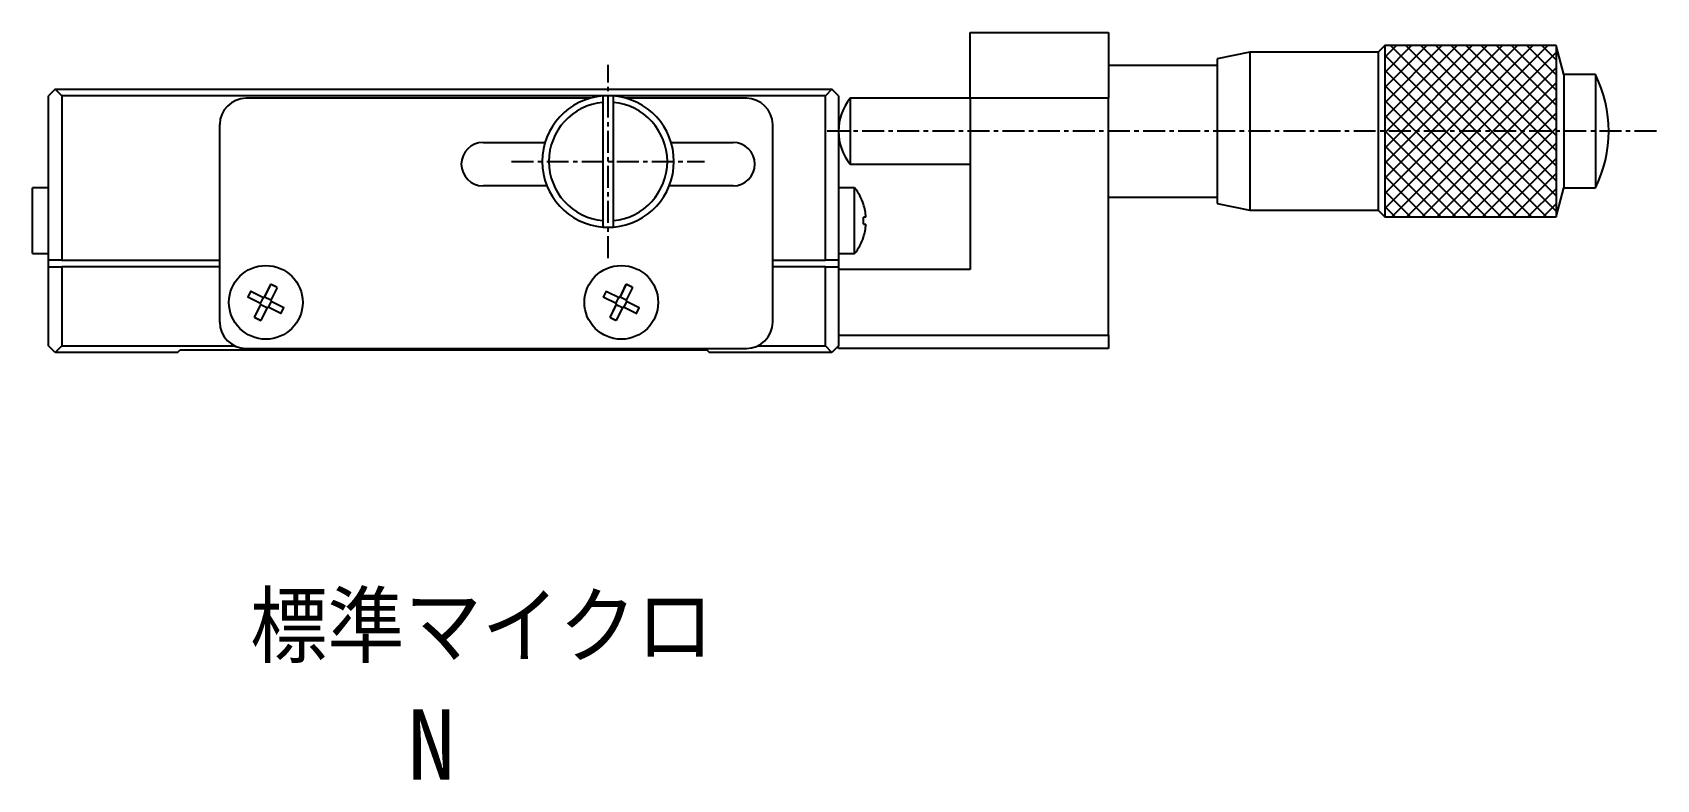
# Model space of a CAD drawing. Extents: x 90 to 467, y 81 to 345.
# Drawn here: x 178.7 to 271.2, y 102.1 to 144.7 of the extents above; entities that cross this region are included whole.
import ezdxf

# ---------------------------------------------------------------- set-up
doc = ezdxf.new("R2010")
doc.units = 0
doc.linetypes.add('CENTER', pattern=[2, 1.25, -0.25, 0.25, -0.25])
doc.layers.get('0').update_dxf_attribs({"linetype": 'CONTINUOUS'})
doc.styles.add('ｽﾀｲﾙ1', font='txt.shx', dxfattribs={"bigfont": 'bigfont.shx'})

msp = doc.modelspace()

# ---------------------------------------------------------------- linework, layer by layer
at = {"color": 7, "linetype": 'CONTINUOUS'}
for p, q in [((232.147, 140.921), (232.147, 144.671)), ((232.147, 144.671), (240.022, 144.671)), ((240.022, 144.671), (240.022, 140.921)), ((248.084, 143.546), (246.209, 143.171)), ((255.397, 143.546), (248.084, 143.546)), ((248.084, 143.546), (248.084, 140.998)), ((255.772, 143.921), (255.397, 143.546)), ((255.397, 143.546), (255.397, 140.998)), ((265.964, 142.271), (265.522, 143.921)), ((265.522, 143.921), (265.522, 141.161)), ((246.209, 142.796), (240.022, 142.796)), ((246.209, 143.171), (246.209, 140.835)), ((267.772, 142.271), (265.964, 142.271)), ((265.964, 142.271), (265.964, 140.445)), ((267.772, 142.271), (267.772, 140.445)), ((180.022, 141.446), (179.647, 141.071)), ((179.647, 134.715), (179.647, 141.071)), ((180.022, 141.446), (224.272, 141.446)), ((180.397, 141.071), (180.022, 141.446)), ((211.522, 141.071), (180.397, 141.071)), ((180.397, 141.071), (180.397, 131.696)), ((210.472, 140.921), (190.897, 140.921)), ((211.222, 141.059), (211.222, 140.683)), ((211.222, 140.683), (211.222, 133.959)), ((223.897, 141.071), (211.522, 141.071)), ((211.822, 140.683), (211.822, 141.059)), ((211.822, 133.959), (211.822, 140.683)), ((219.397, 140.921), (212.572, 140.921)), ((224.272, 141.446), (223.897, 141.071)), ((223.897, 131.696), (223.897, 141.071)), ((224.647, 141.071), (224.272, 141.446)), ((224.647, 141.071), (224.647, 134.715)), ((232.147, 140.921), (225.305, 140.921)), ((225.305, 140.921), (225.305, 139.859)), ((240.022, 140.921), (232.147, 140.921)), ((232.147, 140.921), (232.147, 131.171)), ((240.022, 127.421), (240.022, 140.921)), ((246.209, 140.835), (246.209, 134.921)), ((248.084, 140.998), (248.084, 134.546)), ((255.397, 140.998), (255.397, 134.546)), ((255.772, 141.161), (255.772, 134.171)), ((225.305, 139.859), (225.305, 137.171)), ((265.964, 140.445), (265.964, 135.821)), ((267.772, 140.445), (267.772, 135.821)), ((189.397, 128.171), (189.397, 139.421)), ((220.897, 128.171), (220.897, 139.421)), ((204.397, 138.409), (207.933, 138.409)), ((215.111, 138.409), (218.647, 138.409)), ((225.305, 137.171), (232.147, 137.171)), ((178.73, 132.071), (178.73, 135.821)), ((179.647, 135.821), (178.73, 135.821)), ((179.647, 135.821), (178.73, 135.821)), ((208.038, 135.934), (204.397, 135.934)), ((218.647, 135.934), (215.006, 135.934)), ((225.564, 135.821), (224.647, 135.821)), ((225.564, 135.821), (224.647, 135.821)), ((225.564, 132.071), (225.564, 135.821)), ((240.022, 135.296), (246.209, 135.296)), ((265.522, 134.171), (265.964, 135.821)), ((265.964, 135.821), (267.772, 135.821)), ((179.647, 133.177), (179.647, 134.715)), ((224.647, 134.715), (224.647, 133.177)), ((226.071, 134.885), (226.065, 134.882)), ((246.209, 134.921), (248.084, 134.546)), ((248.084, 134.546), (255.397, 134.546)), ((255.397, 134.546), (255.772, 134.171)), ((211.222, 133.959), (211.222, 133.583)), ((211.822, 133.583), (211.822, 133.959)), ((226.209, 134.141), (226.065, 134.141)), ((226.065, 133.751), (226.209, 133.751)), ((179.647, 131.696), (179.647, 133.177)), ((224.647, 133.177), (224.647, 131.696)), ((226.065, 133.01), (226.071, 133.007)), ((178.73, 132.071), (179.647, 132.071)), ((178.73, 132.071), (179.647, 132.071)), ((180.397, 131.696), (179.647, 131.696)), ((179.647, 131.321), (179.647, 131.696)), ((180.397, 131.696), (189.397, 131.696)), ((220.897, 131.696), (223.897, 131.696)), ((224.647, 131.696), (223.897, 131.696)), ((224.647, 132.071), (225.564, 132.071)), ((224.647, 132.071), (225.564, 132.071)), ((224.647, 131.696), (224.647, 131.321)), ((179.647, 126.821), (179.647, 131.321)), ((179.647, 131.321), (180.397, 131.321)), ((189.397, 131.321), (180.397, 131.321)), ((180.397, 131.321), (180.397, 126.821)), ((223.897, 131.321), (220.897, 131.321)), ((223.897, 131.321), (224.647, 131.321)), ((223.897, 126.821), (223.897, 131.321)), ((224.647, 131.321), (224.647, 126.821)), ((232.147, 131.171), (224.647, 131.171)), ((191.761, 129.207), (190.994, 129.584)), ((191.166, 129.934), (191.933, 129.557)), ((191.714, 129.23), (191.886, 129.58)), ((191.933, 129.557), (192.31, 130.324)), ((191.933, 129.557), (191.956, 129.604)), ((192.31, 130.324), (191.956, 129.604)), ((191.956, 129.604), (192.306, 129.432)), ((192.66, 130.152), (192.283, 129.385)), ((212.011, 129.207), (211.244, 129.584)), ((211.416, 129.934), (212.183, 129.557)), ((211.964, 129.23), (212.136, 129.58)), ((212.183, 129.557), (212.56, 130.324)), ((212.183, 129.557), (212.206, 129.604)), ((212.56, 130.324), (212.206, 129.604)), ((212.206, 129.604), (212.556, 129.432)), ((212.91, 130.152), (212.533, 129.385)), ((191.384, 128.441), (191.761, 129.207)), ((191.384, 128.441), (191.738, 129.16)), ((192.111, 129.035), (191.734, 128.268)), ((191.738, 129.16), (191.761, 129.207)), ((192.088, 128.988), (191.738, 129.16)), ((192.877, 128.658), (192.111, 129.035)), ((192.33, 129.362), (192.158, 129.012)), ((192.283, 129.385), (193.05, 129.008)), ((211.634, 128.441), (212.011, 129.207)), ((211.634, 128.441), (211.988, 129.16)), ((212.361, 129.035), (211.984, 128.268)), ((211.988, 129.16), (212.011, 129.207)), ((212.338, 128.988), (211.988, 129.16)), ((213.127, 128.658), (212.361, 129.035)), ((212.58, 129.362), (212.408, 129.012)), ((212.533, 129.385), (213.3, 129.008)), ((180.022, 126.446), (179.647, 126.821)), ((180.397, 126.821), (180.022, 126.446)), ((180.397, 126.821), (190.243, 126.821)), ((220.051, 126.821), (223.897, 126.821)), ((224.272, 126.446), (223.897, 126.821)), ((224.647, 126.821), (224.272, 126.446)), ((224.647, 127.421), (240.022, 127.421)), ((224.647, 126.671), (224.647, 126.821)), ((240.022, 127.421), (240.022, 126.671)), ((186.997, 126.446), (180.022, 126.446)), ((186.997, 126.446), (187.147, 126.596)), ((187.147, 126.596), (217.147, 126.596)), ((190.897, 126.671), (219.397, 126.671)), ((217.147, 126.596), (217.297, 126.446)), ((224.272, 126.446), (217.297, 126.446)), ((240.022, 126.671), (224.647, 126.671))]:
    msp.add_line(p, q, dxfattribs=at)
at = {"color": 3, "linetype": 'CONTINUOUS'}
for p, q in [((265.522, 143.921), (255.772, 143.921)), ((255.772, 143.921), (255.772, 141.161)), ((255.772, 143.257), (256.436, 143.921)), ((255.772, 142.395), (257.298, 143.921)), ((255.772, 141.533), (258.159, 143.921)), ((255.772, 140.672), (259.021, 143.921)), ((255.772, 139.81), (259.883, 143.921)), ((255.772, 138.948), (260.745, 143.921)), ((255.772, 138.086), (261.607, 143.921)), ((255.772, 137.225), (262.468, 143.921)), ((255.772, 136.363), (263.33, 143.921)), ((255.772, 135.501), (264.192, 143.921)), ((255.772, 134.639), (265.054, 143.921)), ((265.522, 134.494), (256.095, 143.921)), ((256.166, 134.171), (265.522, 143.527)), ((265.522, 135.356), (256.957, 143.921)), ((265.522, 136.218), (257.819, 143.921)), ((265.522, 137.079), (258.68, 143.921)), ((265.522, 137.941), (259.542, 143.921)), ((265.522, 138.803), (260.404, 143.921)), ((265.522, 139.665), (261.266, 143.921)), ((265.522, 140.527), (262.127, 143.921)), ((265.522, 141.388), (262.989, 143.921)), ((265.522, 142.25), (263.851, 143.921)), ((265.522, 143.112), (264.713, 143.921)), ((264.983, 134.171), (255.772, 143.382)), ((264.121, 134.171), (255.772, 142.521)), ((257.027, 134.171), (265.522, 142.666)), ((263.26, 134.171), (255.772, 141.659)), ((257.889, 134.171), (265.522, 141.804)), ((262.398, 134.171), (255.772, 140.797)), ((258.751, 134.171), (265.522, 140.942)), ((265.522, 141.161), (265.522, 134.171)), ((261.536, 134.171), (255.772, 139.935)), ((259.613, 134.171), (265.522, 140.08)), ((260.674, 134.171), (255.772, 139.073)), ((260.474, 134.171), (265.522, 139.218)), ((259.812, 134.171), (255.772, 138.212)), ((261.336, 134.171), (265.522, 138.357)), ((258.951, 134.171), (255.772, 137.35)), ((262.198, 134.171), (265.522, 137.495)), ((258.089, 134.171), (255.772, 136.488)), ((263.06, 134.171), (265.522, 136.633)), ((257.227, 134.171), (255.772, 135.626)), ((263.922, 134.171), (265.522, 135.771)), ((256.365, 134.171), (255.772, 134.764)), ((255.772, 134.171), (265.522, 134.171)), ((264.783, 134.171), (265.522, 134.91))]:
    msp.add_line(p, q, dxfattribs=at)
at = {"color": 1, "linetype": 'CENTER'}
for p, q in [((211.522, 131.821), (211.522, 142.821)), ((271.247, 139.046), (223.797, 139.046)), ((206.022, 137.321), (217.022, 137.321))]:
    msp.add_line(p, q, dxfattribs=at)
at = {"color": 7, "linetype": 'CONTINUOUS'}
for points in [[(226.065, 133.751, 0), (226.066, 133.754, 0), (226.066, 133.757, 0), (226.066, 133.76, 0), (226.066, 133.763, 0), (226.066, 133.766, 0), (226.066, 133.769, 0), (226.067, 133.772, 0), (226.067, 133.775, 0), (226.067, 133.778, 0), (226.067, 133.781, 0), (226.067, 133.785, 0), (226.067, 133.788, 0), (226.067, 133.791, 0), (226.068, 133.794, 0), (226.068, 133.797, 0), (226.068, 133.8, 0), (226.068, 133.803, 0), (226.068, 133.806, 0), (226.068, 133.809, 0), (226.068, 133.812, 0), (226.069, 133.815, 0), (226.069, 133.818, 0), (226.069, 133.821, 0), (226.069, 133.824, 0), (226.069, 133.827, 0), (226.069, 133.83, 0), (226.069, 133.833, 0), (226.069, 133.836, 0), (226.069, 133.839, 0), (226.07, 133.842, 0), (226.07, 133.845, 0), (226.07, 133.849, 0), (226.07, 133.852, 0), (226.07, 133.855, 0), (226.07, 133.858, 0), (226.07, 133.861, 0), (226.07, 133.864, 0), (226.07, 133.867, 0), (226.07, 133.87, 0), (226.07, 133.873, 0), (226.07, 133.876, 0), (226.07, 133.879, 0), (226.071, 133.882, 0), (226.071, 133.885, 0), (226.071, 133.888, 0), (226.071, 133.891, 0), (226.071, 133.894, 0), (226.071, 133.897, 0), (226.071, 133.9, 0), (226.071, 133.903, 0), (226.071, 133.906, 0), (226.071, 133.909, 0), (226.071, 133.913, 0), (226.071, 133.916, 0), (226.071, 133.919, 0), (226.071, 133.922, 0), (226.071, 133.925, 0), (226.071, 133.928, 0), (226.071, 133.931, 0), (226.071, 133.934, 0), (226.071, 133.937, 0), (226.071, 133.94, 0), (226.071, 133.943, 0), (226.071, 133.946, 0), (226.071, 133.949, 0), (226.071, 133.952, 0), (226.071, 133.955, 0), (226.071, 133.958, 0), (226.071, 133.961, 0), (226.071, 133.964, 0), (226.071, 133.967, 0), (226.071, 133.97, 0), (226.071, 133.974, 0), (226.071, 133.977, 0), (226.071, 133.98, 0), (226.071, 133.983, 0), (226.071, 133.986, 0), (226.071, 133.989, 0), (226.071, 133.992, 0), (226.071, 133.995, 0), (226.071, 133.998, 0), (226.071, 134.001, 0), (226.071, 134.004, 0), (226.071, 134.007, 0), (226.071, 134.01, 0), (226.07, 134.013, 0), (226.07, 134.016, 0), (226.07, 134.019, 0), (226.07, 134.022, 0), (226.07, 134.025, 0), (226.07, 134.028, 0), (226.07, 134.031, 0), (226.07, 134.034, 0), (226.07, 134.038, 0), (226.07, 134.041, 0), (226.07, 134.044, 0), (226.07, 134.047, 0), (226.07, 134.05, 0), (226.069, 134.053, 0), (226.069, 134.056, 0), (226.069, 134.059, 0), (226.069, 134.062, 0), (226.069, 134.065, 0), (226.069, 134.068, 0), (226.069, 134.071, 0), (226.069, 134.074, 0), (226.069, 134.077, 0), (226.068, 134.08, 0), (226.068, 134.083, 0), (226.068, 134.086, 0), (226.068, 134.089, 0), (226.068, 134.092, 0), (226.068, 134.095, 0), (226.068, 134.098, 0), (226.067, 134.101, 0), (226.067, 134.105, 0), (226.067, 134.108, 0), (226.067, 134.111, 0), (226.067, 134.114, 0), (226.067, 134.117, 0), (226.067, 134.12, 0), (226.066, 134.123, 0), (226.066, 134.126, 0), (226.066, 134.129, 0), (226.066, 134.132, 0), (226.066, 134.135, 0), (226.066, 134.138, 0), (226.065, 134.141, 0)], [(191.166, 129.934, 0), (191.165, 129.932, 0), (191.164, 129.929, 0), (191.162, 129.926, 0), (191.161, 129.923, 0), (191.159, 129.921, 0), (191.158, 129.918, 0), (191.157, 129.915, 0), (191.155, 129.913, 0), (191.154, 129.91, 0), (191.152, 129.907, 0), (191.151, 129.904, 0), (191.15, 129.902, 0), (191.148, 129.899, 0), (191.147, 129.896, 0), (191.145, 129.894, 0), (191.144, 129.891, 0), (191.143, 129.888, 0), (191.141, 129.886, 0), (191.14, 129.883, 0), (191.138, 129.88, 0), (191.137, 129.877, 0), (191.136, 129.875, 0), (191.134, 129.872, 0), (191.133, 129.869, 0), (191.131, 129.867, 0), (191.13, 129.864, 0), (191.129, 129.861, 0), (191.127, 129.858, 0), (191.126, 129.856, 0), (191.125, 129.853, 0), (191.123, 129.85, 0), (191.122, 129.848, 0), (191.12, 129.845, 0), (191.119, 129.842, 0), (191.118, 129.839, 0), (191.116, 129.837, 0), (191.115, 129.834, 0), (191.114, 129.831, 0), (191.112, 129.828, 0), (191.111, 129.826, 0), (191.109, 129.823, 0), (191.108, 129.82, 0), (191.107, 129.818, 0), (191.105, 129.815, 0), (191.104, 129.812, 0), (191.103, 129.809, 0), (191.101, 129.807, 0), (191.1, 129.804, 0), (191.099, 129.801, 0), (191.097, 129.799, 0), (191.096, 129.796, 0), (191.094, 129.793, 0), (191.093, 129.79, 0), (191.092, 129.788, 0), (191.09, 129.785, 0), (191.089, 129.782, 0), (191.088, 129.779, 0), (191.086, 129.777, 0), (191.085, 129.774, 0), (191.084, 129.771, 0), (191.082, 129.768, 0), (191.081, 129.766, 0), (191.08, 129.763, 0), (191.078, 129.76, 0), (191.077, 129.758, 0), (191.076, 129.755, 0), (191.074, 129.752, 0), (191.073, 129.749, 0), (191.072, 129.747, 0), (191.07, 129.744, 0), (191.069, 129.741, 0), (191.068, 129.738, 0), (191.066, 129.736, 0), (191.065, 129.733, 0), (191.064, 129.73, 0), (191.062, 129.727, 0), (191.061, 129.725, 0), (191.06, 129.722, 0), (191.058, 129.719, 0), (191.057, 129.716, 0), (191.056, 129.714, 0), (191.054, 129.711, 0), (191.053, 129.708, 0), (191.052, 129.705, 0), (191.05, 129.703, 0), (191.049, 129.7, 0), (191.048, 129.697, 0), (191.046, 129.694, 0), (191.045, 129.692, 0), (191.044, 129.689, 0), (191.042, 129.686, 0), (191.041, 129.683, 0), (191.04, 129.681, 0), (191.038, 129.678, 0), (191.037, 129.675, 0), (191.036, 129.672, 0), (191.034, 129.67, 0), (191.033, 129.667, 0), (191.032, 129.664, 0), (191.03, 129.661, 0), (191.029, 129.659, 0), (191.028, 129.656, 0), (191.027, 129.653, 0), (191.025, 129.65, 0), (191.024, 129.648, 0), (191.023, 129.645, 0), (191.021, 129.642, 0), (191.02, 129.639, 0), (191.019, 129.637, 0), (191.017, 129.634, 0), (191.016, 129.631, 0), (191.015, 129.628, 0), (191.014, 129.626, 0), (191.012, 129.623, 0), (191.011, 129.62, 0), (191.01, 129.617, 0), (191.008, 129.615, 0), (191.007, 129.612, 0), (191.006, 129.609, 0), (191.004, 129.606, 0), (191.003, 129.604, 0), (191.002, 129.601, 0), (191.001, 129.598, 0), (190.999, 129.595, 0), (190.998, 129.593, 0), (190.997, 129.59, 0), (190.996, 129.587, 0), (190.994, 129.584, 0)], [(192.66, 130.152, 0), (192.657, 130.153, 0), (192.655, 130.154, 0), (192.652, 130.156, 0), (192.649, 130.157, 0), (192.647, 130.159, 0), (192.644, 130.16, 0), (192.641, 130.161, 0), (192.638, 130.163, 0), (192.636, 130.164, 0), (192.633, 130.166, 0), (192.63, 130.167, 0), (192.628, 130.168, 0), (192.625, 130.17, 0), (192.622, 130.171, 0), (192.619, 130.173, 0), (192.617, 130.174, 0), (192.614, 130.175, 0), (192.611, 130.177, 0), (192.609, 130.178, 0), (192.606, 130.18, 0), (192.603, 130.181, 0), (192.601, 130.182, 0), (192.598, 130.184, 0), (192.595, 130.185, 0), (192.592, 130.186, 0), (192.59, 130.188, 0), (192.587, 130.189, 0), (192.584, 130.191, 0), (192.582, 130.192, 0), (192.579, 130.193, 0), (192.576, 130.195, 0), (192.573, 130.196, 0), (192.571, 130.197, 0), (192.568, 130.199, 0), (192.565, 130.2, 0), (192.562, 130.202, 0), (192.56, 130.203, 0), (192.557, 130.204, 0), (192.554, 130.206, 0), (192.552, 130.207, 0), (192.549, 130.208, 0), (192.546, 130.21, 0), (192.543, 130.211, 0), (192.541, 130.213, 0), (192.538, 130.214, 0), (192.535, 130.215, 0), (192.533, 130.217, 0), (192.53, 130.218, 0), (192.527, 130.219, 0), (192.524, 130.221, 0), (192.522, 130.222, 0), (192.519, 130.223, 0), (192.516, 130.225, 0), (192.513, 130.226, 0), (192.511, 130.228, 0), (192.508, 130.229, 0), (192.505, 130.23, 0), (192.502, 130.232, 0), (192.5, 130.233, 0), (192.497, 130.234, 0), (192.494, 130.236, 0), (192.492, 130.237, 0), (192.489, 130.238, 0), (192.486, 130.24, 0), (192.483, 130.241, 0), (192.481, 130.242, 0), (192.478, 130.244, 0), (192.475, 130.245, 0), (192.472, 130.246, 0), (192.47, 130.248, 0), (192.467, 130.249, 0), (192.464, 130.25, 0), (192.461, 130.252, 0), (192.459, 130.253, 0), (192.456, 130.254, 0), (192.453, 130.256, 0), (192.45, 130.257, 0), (192.448, 130.258, 0), (192.445, 130.26, 0), (192.442, 130.261, 0), (192.44, 130.262, 0), (192.437, 130.264, 0), (192.434, 130.265, 0), (192.431, 130.266, 0), (192.429, 130.268, 0), (192.426, 130.269, 0), (192.423, 130.27, 0), (192.42, 130.272, 0), (192.418, 130.273, 0), (192.415, 130.274, 0), (192.412, 130.276, 0), (192.409, 130.277, 0), (192.407, 130.278, 0), (192.404, 130.28, 0), (192.401, 130.281, 0), (192.398, 130.282, 0), (192.396, 130.284, 0), (192.393, 130.285, 0), (192.39, 130.286, 0), (192.387, 130.287, 0), (192.385, 130.289, 0), (192.382, 130.29, 0), (192.379, 130.291, 0), (192.376, 130.293, 0), (192.374, 130.294, 0), (192.371, 130.295, 0), (192.368, 130.297, 0), (192.365, 130.298, 0), (192.363, 130.299, 0), (192.36, 130.301, 0), (192.357, 130.302, 0), (192.354, 130.303, 0), (192.352, 130.304, 0), (192.349, 130.306, 0), (192.346, 130.307, 0), (192.343, 130.308, 0), (192.34, 130.31, 0), (192.338, 130.311, 0), (192.335, 130.312, 0), (192.332, 130.313, 0), (192.329, 130.315, 0), (192.327, 130.316, 0), (192.324, 130.317, 0), (192.321, 130.319, 0), (192.318, 130.32, 0), (192.316, 130.321, 0), (192.313, 130.322, 0), (192.31, 130.324, 0)], [(211.416, 129.934, 0), (211.415, 129.932, 0), (211.414, 129.929, 0), (211.412, 129.926, 0), (211.411, 129.923, 0), (211.409, 129.921, 0), (211.408, 129.918, 0), (211.407, 129.915, 0), (211.405, 129.913, 0), (211.404, 129.91, 0), (211.402, 129.907, 0), (211.401, 129.904, 0), (211.4, 129.902, 0), (211.398, 129.899, 0), (211.397, 129.896, 0), (211.395, 129.894, 0), (211.394, 129.891, 0), (211.393, 129.888, 0), (211.391, 129.886, 0), (211.39, 129.883, 0), (211.388, 129.88, 0), (211.387, 129.877, 0), (211.386, 129.875, 0), (211.384, 129.872, 0), (211.383, 129.869, 0), (211.381, 129.867, 0), (211.38, 129.864, 0), (211.379, 129.861, 0), (211.377, 129.858, 0), (211.376, 129.856, 0), (211.375, 129.853, 0), (211.373, 129.85, 0), (211.372, 129.848, 0), (211.37, 129.845, 0), (211.369, 129.842, 0), (211.368, 129.839, 0), (211.366, 129.837, 0), (211.365, 129.834, 0), (211.364, 129.831, 0), (211.362, 129.828, 0), (211.361, 129.826, 0), (211.359, 129.823, 0), (211.358, 129.82, 0), (211.357, 129.818, 0), (211.355, 129.815, 0), (211.354, 129.812, 0), (211.353, 129.809, 0), (211.351, 129.807, 0), (211.35, 129.804, 0), (211.349, 129.801, 0), (211.347, 129.799, 0), (211.346, 129.796, 0), (211.344, 129.793, 0), (211.343, 129.79, 0), (211.342, 129.788, 0), (211.34, 129.785, 0), (211.339, 129.782, 0), (211.338, 129.779, 0), (211.336, 129.777, 0), (211.335, 129.774, 0), (211.334, 129.771, 0), (211.332, 129.768, 0), (211.331, 129.766, 0), (211.33, 129.763, 0), (211.328, 129.76, 0), (211.327, 129.758, 0), (211.326, 129.755, 0), (211.324, 129.752, 0), (211.323, 129.749, 0), (211.322, 129.747, 0), (211.32, 129.744, 0), (211.319, 129.741, 0), (211.318, 129.738, 0), (211.316, 129.736, 0), (211.315, 129.733, 0), (211.314, 129.73, 0), (211.312, 129.727, 0), (211.311, 129.725, 0), (211.31, 129.722, 0), (211.308, 129.719, 0), (211.307, 129.716, 0), (211.306, 129.714, 0), (211.304, 129.711, 0), (211.303, 129.708, 0), (211.302, 129.705, 0), (211.3, 129.703, 0), (211.299, 129.7, 0), (211.298, 129.697, 0), (211.296, 129.694, 0), (211.295, 129.692, 0), (211.294, 129.689, 0), (211.292, 129.686, 0), (211.291, 129.683, 0), (211.29, 129.681, 0), (211.288, 129.678, 0), (211.287, 129.675, 0), (211.286, 129.672, 0), (211.284, 129.67, 0), (211.283, 129.667, 0), (211.282, 129.664, 0), (211.28, 129.661, 0), (211.279, 129.659, 0), (211.278, 129.656, 0), (211.277, 129.653, 0), (211.275, 129.65, 0), (211.274, 129.648, 0), (211.273, 129.645, 0), (211.271, 129.642, 0), (211.27, 129.639, 0), (211.269, 129.637, 0), (211.267, 129.634, 0), (211.266, 129.631, 0), (211.265, 129.628, 0), (211.264, 129.626, 0), (211.262, 129.623, 0), (211.261, 129.62, 0), (211.26, 129.617, 0), (211.258, 129.615, 0), (211.257, 129.612, 0), (211.256, 129.609, 0), (211.254, 129.606, 0), (211.253, 129.604, 0), (211.252, 129.601, 0), (211.251, 129.598, 0), (211.249, 129.595, 0), (211.248, 129.593, 0), (211.247, 129.59, 0), (211.246, 129.587, 0), (211.244, 129.584, 0)], [(212.91, 130.152, 0), (212.907, 130.153, 0), (212.905, 130.154, 0), (212.902, 130.156, 0), (212.899, 130.157, 0), (212.897, 130.159, 0), (212.894, 130.16, 0), (212.891, 130.161, 0), (212.888, 130.163, 0), (212.886, 130.164, 0), (212.883, 130.166, 0), (212.88, 130.167, 0), (212.878, 130.168, 0), (212.875, 130.17, 0), (212.872, 130.171, 0), (212.869, 130.173, 0), (212.867, 130.174, 0), (212.864, 130.175, 0), (212.861, 130.177, 0), (212.859, 130.178, 0), (212.856, 130.18, 0), (212.853, 130.181, 0), (212.851, 130.182, 0), (212.848, 130.184, 0), (212.845, 130.185, 0), (212.842, 130.186, 0), (212.84, 130.188, 0), (212.837, 130.189, 0), (212.834, 130.191, 0), (212.832, 130.192, 0), (212.829, 130.193, 0), (212.826, 130.195, 0), (212.823, 130.196, 0), (212.821, 130.197, 0), (212.818, 130.199, 0), (212.815, 130.2, 0), (212.812, 130.202, 0), (212.81, 130.203, 0), (212.807, 130.204, 0), (212.804, 130.206, 0), (212.802, 130.207, 0), (212.799, 130.208, 0), (212.796, 130.21, 0), (212.793, 130.211, 0), (212.791, 130.213, 0), (212.788, 130.214, 0), (212.785, 130.215, 0), (212.783, 130.217, 0), (212.78, 130.218, 0), (212.777, 130.219, 0), (212.774, 130.221, 0), (212.772, 130.222, 0), (212.769, 130.223, 0), (212.766, 130.225, 0), (212.763, 130.226, 0), (212.761, 130.228, 0), (212.758, 130.229, 0), (212.755, 130.23, 0), (212.752, 130.232, 0), (212.75, 130.233, 0), (212.747, 130.234, 0), (212.744, 130.236, 0), (212.742, 130.237, 0), (212.739, 130.238, 0), (212.736, 130.24, 0), (212.733, 130.241, 0), (212.731, 130.242, 0), (212.728, 130.244, 0), (212.725, 130.245, 0), (212.722, 130.246, 0), (212.72, 130.248, 0), (212.717, 130.249, 0), (212.714, 130.25, 0), (212.711, 130.252, 0), (212.709, 130.253, 0), (212.706, 130.254, 0), (212.703, 130.256, 0), (212.7, 130.257, 0), (212.698, 130.258, 0), (212.695, 130.26, 0), (212.692, 130.261, 0), (212.69, 130.262, 0), (212.687, 130.264, 0), (212.684, 130.265, 0), (212.681, 130.266, 0), (212.679, 130.268, 0), (212.676, 130.269, 0), (212.673, 130.27, 0), (212.67, 130.272, 0), (212.668, 130.273, 0), (212.665, 130.274, 0), (212.662, 130.276, 0), (212.659, 130.277, 0), (212.657, 130.278, 0), (212.654, 130.28, 0), (212.651, 130.281, 0), (212.648, 130.282, 0), (212.646, 130.284, 0), (212.643, 130.285, 0), (212.64, 130.286, 0), (212.637, 130.287, 0), (212.635, 130.289, 0), (212.632, 130.29, 0), (212.629, 130.291, 0), (212.626, 130.293, 0), (212.624, 130.294, 0), (212.621, 130.295, 0), (212.618, 130.297, 0), (212.615, 130.298, 0), (212.613, 130.299, 0), (212.61, 130.301, 0), (212.607, 130.302, 0), (212.604, 130.303, 0), (212.602, 130.304, 0), (212.599, 130.306, 0), (212.596, 130.307, 0), (212.593, 130.308, 0), (212.59, 130.31, 0), (212.588, 130.311, 0), (212.585, 130.312, 0), (212.582, 130.313, 0), (212.579, 130.315, 0), (212.577, 130.316, 0), (212.574, 130.317, 0), (212.571, 130.319, 0), (212.568, 130.32, 0), (212.566, 130.321, 0), (212.563, 130.322, 0), (212.56, 130.324, 0)], [(192.877, 128.658, 0), (192.879, 128.661, 0), (192.88, 128.663, 0), (192.882, 128.666, 0), (192.883, 128.669, 0), (192.884, 128.671, 0), (192.886, 128.674, 0), (192.887, 128.677, 0), (192.889, 128.68, 0), (192.89, 128.682, 0), (192.891, 128.685, 0), (192.893, 128.688, 0), (192.894, 128.69, 0), (192.896, 128.693, 0), (192.897, 128.696, 0), (192.898, 128.698, 0), (192.9, 128.701, 0), (192.901, 128.704, 0), (192.903, 128.707, 0), (192.904, 128.709, 0), (192.905, 128.712, 0), (192.907, 128.715, 0), (192.908, 128.717, 0), (192.91, 128.72, 0), (192.911, 128.723, 0), (192.912, 128.726, 0), (192.914, 128.728, 0), (192.915, 128.731, 0), (192.916, 128.734, 0), (192.918, 128.736, 0), (192.919, 128.739, 0), (192.921, 128.742, 0), (192.922, 128.745, 0), (192.923, 128.747, 0), (192.925, 128.75, 0), (192.926, 128.753, 0), (192.927, 128.755, 0), (192.929, 128.758, 0), (192.93, 128.761, 0), (192.932, 128.764, 0), (192.933, 128.766, 0), (192.934, 128.769, 0), (192.936, 128.772, 0), (192.937, 128.775, 0), (192.938, 128.777, 0), (192.94, 128.78, 0), (192.941, 128.783, 0), (192.942, 128.785, 0), (192.944, 128.788, 0), (192.945, 128.791, 0), (192.947, 128.794, 0), (192.948, 128.796, 0), (192.949, 128.799, 0), (192.951, 128.802, 0), (192.952, 128.805, 0), (192.953, 128.807, 0), (192.955, 128.81, 0), (192.956, 128.813, 0), (192.957, 128.815, 0), (192.959, 128.818, 0), (192.96, 128.821, 0), (192.961, 128.824, 0), (192.963, 128.826, 0), (192.964, 128.829, 0), (192.965, 128.832, 0), (192.967, 128.835, 0), (192.968, 128.837, 0), (192.97, 128.84, 0), (192.971, 128.843, 0), (192.972, 128.846, 0), (192.974, 128.848, 0), (192.975, 128.851, 0), (192.976, 128.854, 0), (192.978, 128.857, 0), (192.979, 128.859, 0), (192.98, 128.862, 0), (192.982, 128.865, 0), (192.983, 128.867, 0), (192.984, 128.87, 0), (192.986, 128.873, 0), (192.987, 128.876, 0), (192.988, 128.878, 0), (192.99, 128.881, 0), (192.991, 128.884, 0), (192.992, 128.887, 0), (192.994, 128.889, 0), (192.995, 128.892, 0), (192.996, 128.895, 0), (192.998, 128.898, 0), (192.999, 128.9, 0), (193, 128.903, 0), (193.001, 128.906, 0), (193.003, 128.909, 0), (193.004, 128.911, 0), (193.005, 128.914, 0), (193.007, 128.917, 0), (193.008, 128.92, 0), (193.009, 128.922, 0), (193.011, 128.925, 0), (193.012, 128.928, 0), (193.013, 128.931, 0), (193.015, 128.933, 0), (193.016, 128.936, 0), (193.017, 128.939, 0), (193.019, 128.942, 0), (193.02, 128.944, 0), (193.021, 128.947, 0), (193.022, 128.95, 0), (193.024, 128.953, 0), (193.025, 128.955, 0), (193.026, 128.958, 0), (193.028, 128.961, 0), (193.029, 128.964, 0), (193.03, 128.966, 0), (193.032, 128.969, 0), (193.033, 128.972, 0), (193.034, 128.975, 0), (193.035, 128.977, 0), (193.037, 128.98, 0), (193.038, 128.983, 0), (193.039, 128.986, 0), (193.041, 128.989, 0), (193.042, 128.991, 0), (193.043, 128.994, 0), (193.044, 128.997, 0), (193.046, 129, 0), (193.047, 129.002, 0), (193.048, 129.005, 0), (193.05, 129.008, 0)], [(213.127, 128.658, 0), (213.129, 128.661, 0), (213.13, 128.663, 0), (213.132, 128.666, 0), (213.133, 128.669, 0), (213.134, 128.671, 0), (213.136, 128.674, 0), (213.137, 128.677, 0), (213.139, 128.68, 0), (213.14, 128.682, 0), (213.141, 128.685, 0), (213.143, 128.688, 0), (213.144, 128.69, 0), (213.146, 128.693, 0), (213.147, 128.696, 0), (213.148, 128.698, 0), (213.15, 128.701, 0), (213.151, 128.704, 0), (213.153, 128.707, 0), (213.154, 128.709, 0), (213.155, 128.712, 0), (213.157, 128.715, 0), (213.158, 128.717, 0), (213.16, 128.72, 0), (213.161, 128.723, 0), (213.162, 128.726, 0), (213.164, 128.728, 0), (213.165, 128.731, 0), (213.166, 128.734, 0), (213.168, 128.736, 0), (213.169, 128.739, 0), (213.171, 128.742, 0), (213.172, 128.745, 0), (213.173, 128.747, 0), (213.175, 128.75, 0), (213.176, 128.753, 0), (213.177, 128.755, 0), (213.179, 128.758, 0), (213.18, 128.761, 0), (213.182, 128.764, 0), (213.183, 128.766, 0), (213.184, 128.769, 0), (213.186, 128.772, 0), (213.187, 128.775, 0), (213.188, 128.777, 0), (213.19, 128.78, 0), (213.191, 128.783, 0), (213.192, 128.785, 0), (213.194, 128.788, 0), (213.195, 128.791, 0), (213.197, 128.794, 0), (213.198, 128.796, 0), (213.199, 128.799, 0), (213.201, 128.802, 0), (213.202, 128.805, 0), (213.203, 128.807, 0), (213.205, 128.81, 0), (213.206, 128.813, 0), (213.207, 128.815, 0), (213.209, 128.818, 0), (213.21, 128.821, 0), (213.211, 128.824, 0), (213.213, 128.826, 0), (213.214, 128.829, 0), (213.215, 128.832, 0), (213.217, 128.835, 0), (213.218, 128.837, 0), (213.22, 128.84, 0), (213.221, 128.843, 0), (213.222, 128.846, 0), (213.224, 128.848, 0), (213.225, 128.851, 0), (213.226, 128.854, 0), (213.228, 128.857, 0), (213.229, 128.859, 0), (213.23, 128.862, 0), (213.232, 128.865, 0), (213.233, 128.867, 0), (213.234, 128.87, 0), (213.236, 128.873, 0), (213.237, 128.876, 0), (213.238, 128.878, 0), (213.24, 128.881, 0), (213.241, 128.884, 0), (213.242, 128.887, 0), (213.244, 128.889, 0), (213.245, 128.892, 0), (213.246, 128.895, 0), (213.248, 128.898, 0), (213.249, 128.9, 0), (213.25, 128.903, 0), (213.251, 128.906, 0), (213.253, 128.909, 0), (213.254, 128.911, 0), (213.255, 128.914, 0), (213.257, 128.917, 0), (213.258, 128.92, 0), (213.259, 128.922, 0), (213.261, 128.925, 0), (213.262, 128.928, 0), (213.263, 128.931, 0), (213.265, 128.933, 0), (213.266, 128.936, 0), (213.267, 128.939, 0), (213.269, 128.942, 0), (213.27, 128.944, 0), (213.271, 128.947, 0), (213.272, 128.95, 0), (213.274, 128.953, 0), (213.275, 128.955, 0), (213.276, 128.958, 0), (213.278, 128.961, 0), (213.279, 128.964, 0), (213.28, 128.966, 0), (213.282, 128.969, 0), (213.283, 128.972, 0), (213.284, 128.975, 0), (213.285, 128.977, 0), (213.287, 128.98, 0), (213.288, 128.983, 0), (213.289, 128.986, 0), (213.291, 128.989, 0), (213.292, 128.991, 0), (213.293, 128.994, 0), (213.294, 128.997, 0), (213.296, 129, 0), (213.297, 129.002, 0), (213.298, 129.005, 0), (213.3, 129.008, 0)], [(191.384, 128.441, 0), (191.386, 128.439, 0), (191.389, 128.438, 0), (191.392, 128.436, 0), (191.395, 128.435, 0), (191.397, 128.434, 0), (191.4, 128.432, 0), (191.403, 128.431, 0), (191.405, 128.429, 0), (191.408, 128.428, 0), (191.411, 128.427, 0), (191.413, 128.425, 0), (191.416, 128.424, 0), (191.419, 128.422, 0), (191.422, 128.421, 0), (191.424, 128.42, 0), (191.427, 128.418, 0), (191.43, 128.417, 0), (191.432, 128.415, 0), (191.435, 128.414, 0), (191.438, 128.413, 0), (191.441, 128.411, 0), (191.443, 128.41, 0), (191.446, 128.408, 0), (191.449, 128.407, 0), (191.451, 128.406, 0), (191.454, 128.404, 0), (191.457, 128.403, 0), (191.46, 128.402, 0), (191.462, 128.4, 0), (191.465, 128.399, 0), (191.468, 128.397, 0), (191.47, 128.396, 0), (191.473, 128.395, 0), (191.476, 128.393, 0), (191.479, 128.392, 0), (191.481, 128.391, 0), (191.484, 128.389, 0), (191.487, 128.388, 0), (191.489, 128.386, 0), (191.492, 128.385, 0), (191.495, 128.384, 0), (191.498, 128.382, 0), (191.5, 128.381, 0), (191.503, 128.38, 0), (191.506, 128.378, 0), (191.509, 128.377, 0), (191.511, 128.375, 0), (191.514, 128.374, 0), (191.517, 128.373, 0), (191.519, 128.371, 0), (191.522, 128.37, 0), (191.525, 128.369, 0), (191.528, 128.367, 0), (191.53, 128.366, 0), (191.533, 128.365, 0), (191.536, 128.363, 0), (191.539, 128.362, 0), (191.541, 128.361, 0), (191.544, 128.359, 0), (191.547, 128.358, 0), (191.549, 128.356, 0), (191.552, 128.355, 0), (191.555, 128.354, 0), (191.558, 128.352, 0), (191.56, 128.351, 0), (191.563, 128.35, 0), (191.566, 128.348, 0), (191.569, 128.347, 0), (191.571, 128.346, 0), (191.574, 128.344, 0), (191.577, 128.343, 0), (191.58, 128.342, 0), (191.582, 128.34, 0), (191.585, 128.339, 0), (191.588, 128.338, 0), (191.591, 128.336, 0), (191.593, 128.335, 0), (191.596, 128.334, 0), (191.599, 128.332, 0), (191.602, 128.331, 0), (191.604, 128.33, 0), (191.607, 128.328, 0), (191.61, 128.327, 0), (191.612, 128.326, 0), (191.615, 128.324, 0), (191.618, 128.323, 0), (191.621, 128.322, 0), (191.623, 128.32, 0), (191.626, 128.319, 0), (191.629, 128.318, 0), (191.632, 128.316, 0), (191.634, 128.315, 0), (191.637, 128.314, 0), (191.64, 128.313, 0), (191.643, 128.311, 0), (191.645, 128.31, 0), (191.648, 128.309, 0), (191.651, 128.307, 0), (191.654, 128.306, 0), (191.656, 128.305, 0), (191.659, 128.303, 0), (191.662, 128.302, 0), (191.665, 128.301, 0), (191.667, 128.299, 0), (191.67, 128.298, 0), (191.673, 128.297, 0), (191.676, 128.296, 0), (191.678, 128.294, 0), (191.681, 128.293, 0), (191.684, 128.292, 0), (191.687, 128.29, 0), (191.69, 128.289, 0), (191.692, 128.288, 0), (191.695, 128.286, 0), (191.698, 128.285, 0), (191.701, 128.284, 0), (191.703, 128.283, 0), (191.706, 128.281, 0), (191.709, 128.28, 0), (191.712, 128.279, 0), (191.714, 128.277, 0), (191.717, 128.276, 0), (191.72, 128.275, 0), (191.723, 128.274, 0), (191.725, 128.272, 0), (191.728, 128.271, 0), (191.731, 128.27, 0), (191.734, 128.268, 0)], [(211.634, 128.441, 0), (211.636, 128.439, 0), (211.639, 128.438, 0), (211.642, 128.436, 0), (211.645, 128.435, 0), (211.647, 128.434, 0), (211.65, 128.432, 0), (211.653, 128.431, 0), (211.655, 128.429, 0), (211.658, 128.428, 0), (211.661, 128.427, 0), (211.663, 128.425, 0), (211.666, 128.424, 0), (211.669, 128.422, 0), (211.672, 128.421, 0), (211.674, 128.42, 0), (211.677, 128.418, 0), (211.68, 128.417, 0), (211.682, 128.415, 0), (211.685, 128.414, 0), (211.688, 128.413, 0), (211.691, 128.411, 0), (211.693, 128.41, 0), (211.696, 128.408, 0), (211.699, 128.407, 0), (211.701, 128.406, 0), (211.704, 128.404, 0), (211.707, 128.403, 0), (211.71, 128.402, 0), (211.712, 128.4, 0), (211.715, 128.399, 0), (211.718, 128.397, 0), (211.72, 128.396, 0), (211.723, 128.395, 0), (211.726, 128.393, 0), (211.729, 128.392, 0), (211.731, 128.391, 0), (211.734, 128.389, 0), (211.737, 128.388, 0), (211.739, 128.386, 0), (211.742, 128.385, 0), (211.745, 128.384, 0), (211.748, 128.382, 0), (211.75, 128.381, 0), (211.753, 128.38, 0), (211.756, 128.378, 0), (211.759, 128.377, 0), (211.761, 128.375, 0), (211.764, 128.374, 0), (211.767, 128.373, 0), (211.769, 128.371, 0), (211.772, 128.37, 0), (211.775, 128.369, 0), (211.778, 128.367, 0), (211.78, 128.366, 0), (211.783, 128.365, 0), (211.786, 128.363, 0), (211.789, 128.362, 0), (211.791, 128.361, 0), (211.794, 128.359, 0), (211.797, 128.358, 0), (211.799, 128.356, 0), (211.802, 128.355, 0), (211.805, 128.354, 0), (211.808, 128.352, 0), (211.81, 128.351, 0), (211.813, 128.35, 0), (211.816, 128.348, 0), (211.819, 128.347, 0), (211.821, 128.346, 0), (211.824, 128.344, 0), (211.827, 128.343, 0), (211.83, 128.342, 0), (211.832, 128.34, 0), (211.835, 128.339, 0), (211.838, 128.338, 0), (211.841, 128.336, 0), (211.843, 128.335, 0), (211.846, 128.334, 0), (211.849, 128.332, 0), (211.852, 128.331, 0), (211.854, 128.33, 0), (211.857, 128.328, 0), (211.86, 128.327, 0), (211.862, 128.326, 0), (211.865, 128.324, 0), (211.868, 128.323, 0), (211.871, 128.322, 0), (211.873, 128.32, 0), (211.876, 128.319, 0), (211.879, 128.318, 0), (211.882, 128.316, 0), (211.884, 128.315, 0), (211.887, 128.314, 0), (211.89, 128.313, 0), (211.893, 128.311, 0), (211.895, 128.31, 0), (211.898, 128.309, 0), (211.901, 128.307, 0), (211.904, 128.306, 0), (211.906, 128.305, 0), (211.909, 128.303, 0), (211.912, 128.302, 0), (211.915, 128.301, 0), (211.917, 128.299, 0), (211.92, 128.298, 0), (211.923, 128.297, 0), (211.926, 128.296, 0), (211.928, 128.294, 0), (211.931, 128.293, 0), (211.934, 128.292, 0), (211.937, 128.29, 0), (211.94, 128.289, 0), (211.942, 128.288, 0), (211.945, 128.286, 0), (211.948, 128.285, 0), (211.951, 128.284, 0), (211.953, 128.283, 0), (211.956, 128.281, 0), (211.959, 128.28, 0), (211.962, 128.279, 0), (211.964, 128.277, 0), (211.967, 128.276, 0), (211.97, 128.275, 0), (211.973, 128.274, 0), (211.975, 128.272, 0), (211.978, 128.271, 0), (211.981, 128.27, 0), (211.984, 128.268, 0)]]:
    msp.add_polyline3d(points, dxfattribs=at)
for centre in [(192.022, 129.296), (212.272, 129.296)]:
    msp.add_circle(centre, 2.1, dxfattribs=at)
for centre, radius, start, end in [((261.213, 139.046), 7.309, 333.8162, 26.18379), ((190.897, 139.421), 1.5, 90, 180), ((211.522, 137.321), 3.75, 94.58883, 265.4117), ((211.522, 137.321), 3.375, 95.09995, 264.90058), ((211.522, 137.321), 3.75, 85.4117, 94.58883), ((211.522, 137.321), 3.75, 274.58883, 85.4117), ((211.522, 137.321), 3.375, 275.09995, 84.90058), ((219.397, 139.421), 1.5, 0, 90), ((227.647, 139.046), 3, 141.31782, 180), ((227.647, 139.046), 3, 180, 218.6822), ((204.397, 137.171), 1.238, 90, 270), ((218.647, 137.171), 1.238, 270, 90), ((223.222, 133.946), 3, 18.23975, 38.68219), ((223.222, 133.946), 2.994, 3.73476, 18.2232), ((211.522, 137.321), 3.75, 265.4117, 274.58883), ((223.222, 133.946), 2.994, 341.77679, 356.26524), ((223.222, 133.946), 3, 321.31781, 341.76025), ((190.897, 128.171), 1.5, 180, 270), ((219.397, 128.171), 1.5, 270, 0)]:
    msp.add_arc(centre, radius, start, end, dxfattribs=at)

# ---------------------------------------------------------------- texts
at = {"style": 'ｽﾀｲﾙ1'}
msp.add_text('標準マイクロ', height=4, dxfattribs=at).set_placement((191.129, 108.753))
msp.add_text('N', height=4).set_placement((200.097, 102.113))

doc.saveas('drawing.dxf')
